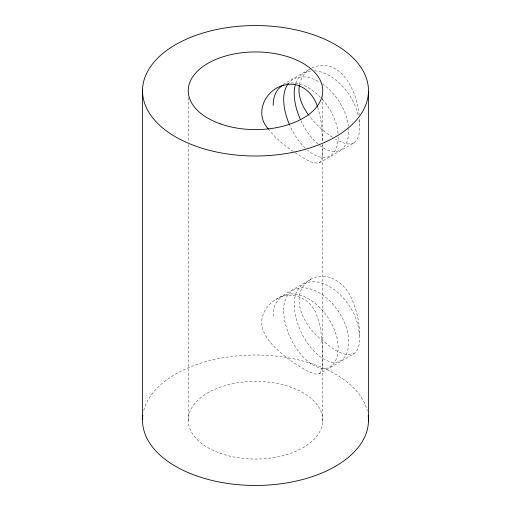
<?xml version="1.0" encoding="UTF-8"?>
<svg xmlns="http://www.w3.org/2000/svg" width="511" height="511" viewBox="0 0 511 511"><rect width="100%" height="100%" fill="white"/><g stroke="black" fill="none" stroke-linecap="round" stroke-linejoin="round"><path stroke-width="0.38" stroke-dasharray="2.56 1.92" d="M299.433 84.5C300.858 77.742 305.144 71.764 311.116 68.295M295.007 152.648C302.486 156.743 310.343 164.306 319.401 162.881C323.891 158.142 321.898 150.598 322.454 144.626M319.401 373.733C324.472 367.799 321.732 358.741 322.396 351.517C322.064 339.815 321.227 327.902 317.216 316.807C312.751 299.625 291.947 288.817 276.355 299.184C266.557 304.818 259.46 316.341 262.277 327.8C265.401 338.691 273.832 346.86 282.206 353.995C290.076 360.498 298.558 366.246 307.552 371.082C311.256 372.525 315.306 375.208 319.401 373.733L353.919 353.804C360.938 348.31 359.591 337.963 359.533 330.074C358.665 318.973 356.058 307.948 351.236 297.881C345.021 282.902 326.721 270.076 310.912 279.236L276.355 299.184M319.401 162.881L353.919 142.952C360.938 137.459 359.591 127.111 359.533 119.223M310.912 279.236C287.156 294.215 303.713 325.398 320.327 338.857C329.767 345.928 341.086 357.489 353.919 353.804M283.171 84.404L309.749 69.081M311.838 67.976C340.428 55.284 357.719 92.453 359.124 115.307M353.919 142.952C347.621 145.82 340.926 141.917 335.357 139.113M293.301 151.524C284.103 145.079 275.148 137.976 268.339 128.964M332.476 137.248C323.584 131.506 315.594 124.262 309.219 115.793M317.657 107.253C321.476 118.488 322.154 130.477 322.415 142.25M322.716 97.531L322.716 141.451M322.716 144.594L322.716 421.447A67.248 38.823 0 0 1 220.062 453.225A67.248 38.823 0 0 1 223.722 386.009A67.248 38.823 0 0 1 322.716 421.447M188.284 97.531L188.284 141.451M188.284 144.594L188.284 421.447M143.757 410.595A112.976 65.229 0 0 1 255.679 354.998A112.976 65.229 0 0 1 367.294 410.799M286.575 83.747A42.407 26.54 55.4 0 1 320.435 97.288M322.23 99.204A42.407 26.54 55.4 0 1 338.078 133.869M319.752 145.469A42.407 22.241 64.2 0 0 348.7 130.759A42.407 26.54 55.4 0 0 348.649 128.542M318.046 144.096A42.407 22.241 64.2 0 1 301.024 120.896M338.18 136.833A42.407 22.241 64.2 0 1 307.533 150.164M305.284 148.133A42.407 22.241 64.2 0 1 289.411 124.531M287.699 84.494A42.407 26.54 55.4 0 1 320.276 82.546M322.288 83.861A42.407 26.54 55.4 0 1 348.457 126.281M295.786 83.248A42.407 26.54 55.4 0 1 311.065 70.94M314.757 70.876A42.407 26.54 55.4 0 1 358.217 115.55M358.978 120.206A42.407 26.54 55.4 0 1 359.227 124.684M283.643 310.19A42.407 26.546 55.4 0 1 316.156 291.181A42.407 26.546 55.4 0 1 348.668 341.629A42.407 22.229 64.2 0 1 321.432 357.585A42.407 22.229 64.2 0 1 294.208 304.09A42.407 26.546 55.4 0 1 326.714 285.087A42.407 26.546 55.4 0 1 359.227 335.529M273.085 316.283A42.407 26.546 55.4 0 1 305.597 297.274A42.407 26.546 55.4 0 1 338.11 347.723A42.407 22.229 64.2 0 1 310.873 363.679A42.407 22.229 64.2 0 1 283.65 310.183"/><path stroke-width="0.77" d="M299.363 85.267C297.581 96.068 302.365 106.703 308.74 115.167M268.339 128.964C253.29 112.854 266.097 87.886 286.032 84.788C300.5 81.46 313.518 93.334 317.433 106.544M368.469 91.558A112.976 65.229 0 0 1 197.84 146.868A112.976 65.229 0 0 1 200.191 33.898A112.976 65.229 0 0 1 368.469 91.558L368.469 421.013M142.531 89.987L142.531 419.442M368.188 415.552A112.976 65.229 0 0 1 255.321 485.456A112.976 65.229 0 0 1 142.837 415.347M287.699 84.494A42.407 26.54 55.4 0 0 283.694 99.306A42.407 22.241 64.2 0 0 289.411 124.531M300.462 119.683A42.407 22.241 64.2 0 1 294.221 93.226A42.407 26.54 55.4 0 1 295.224 85.075M273.174 105.375A42.407 26.54 55.4 0 1 283.426 84.998M220.062 123.771A67.248 38.823 0 0 0 322.716 91.993A67.248 38.823 0 0 0 223.722 56.555A67.248 38.823 0 0 0 220.062 123.771"/></g></svg>
